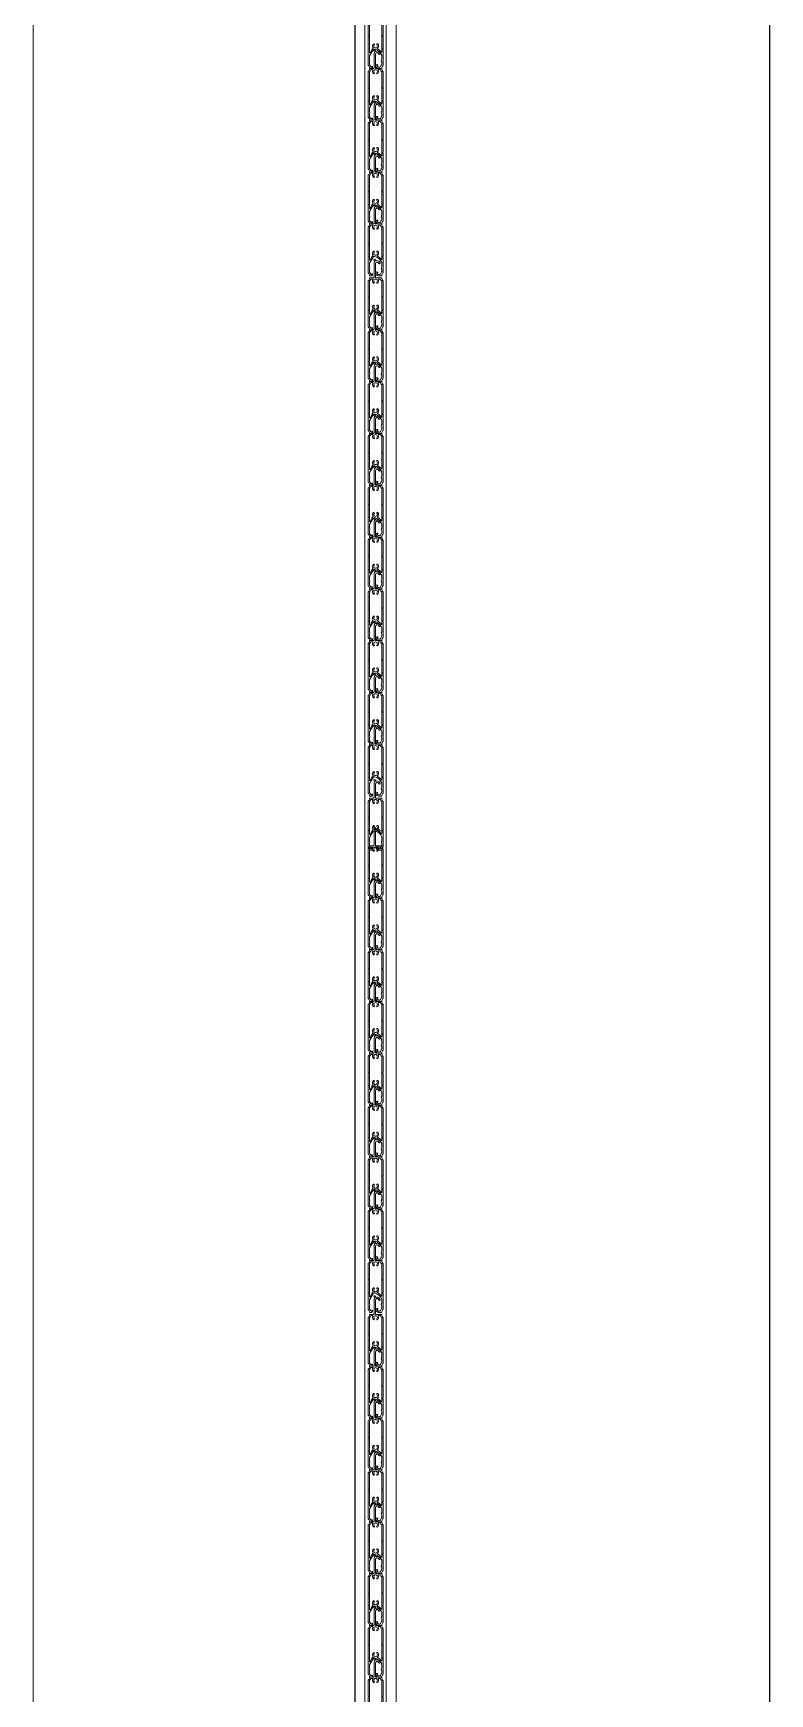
# Model space of a CAD drawing. Header units: millimetres. Extents: x -547695 to 905972, y -1055718 to 167349.
# Drawn here: x -528652 to -527942, y -939154 to -937552 of the extents above; entities that cross this region are included whole.
import ezdxf
from ezdxf.xclip import XClip

# ---------------------------------------------------------------- set-up
doc = ezdxf.new("R2010")
doc.units = ezdxf.units.MM
doc.header["$XCLIPFRAME"] = 0
doc.linetypes.add('CENTER', pattern=[50.8, 31.75, -6.35, 6.35, -6.35])
for name, color, linetype, lineweight in [('$0$A-DOOR', 142, 'Continuous', 9), ('$0$A-EQPM', 127, 'Continuous', 9), ('A-FINE', 255, 'Continuous', 25), ('A-GRID', 250, 'CENTER', 15), ('A-PATT', 252, 'Continuous', 9)]:
    doc.layers.add(name, color=color, linetype=linetype, lineweight=lineweight)

# ---------------------------------------------------------------- blocks, each defined once
blk = doc.blocks.new('3g3g')
at = {"layer": 'A-PATT'}
h = blk.add_hatch(dxfattribs=at)
h.set_pattern_fill('ANSI37', color=256, scale=10)
h.set_pattern_definition([(45, (-417346.407, 321578.19), (-22.4506403, 22.4506403), []), (135, (-417346.407, 321578.19), (-22.4506403, -22.4506403), [])])
h.paths.add_polyline_path([(-10, 150), (-60, 150), (-60, 18450), (-10, 18450)])
blk.add_lwpolyline([(-10, 150), (-60, 150), (-60, 18450), (-10, 18450)], close=True)
at = {"layer": 'A-PATT', "ltscale": 0.3}
blk.add_lwpolyline([(250, 0), (250, 18450)], dxfattribs=at)
blk = doc.blocks.new('$0$MTY')
for points in [[(626.1, -64799.9, -0.090196), (626.1, -64800.1), (626.1, -64804.1, 0.368278), (626.1, -64806.3), (626.1, -64808.5, -0.182607), (625.7, -64809.5, 0.096718), (624.9, -64811, -0.176758), (624.5, -64811.4), (623.2, -64811.4, -0.247641), (621.8, -64810.3, -0.460334), (622, -64809.8, 0.7323), (622.2, -64809.1, 0.638251), (620.4, -64810.4, 0.326604), (623.2, -64812.7), (625.8, -64812.7, 0.391294), (626.1, -64812.4, -0.198956), (627.3, -64810, 0.219541), (627.4, -64809.7), (627.4, -64794.6, -0.461538), (627.4, -64793.3), (627.4, -64782.1, -0.461538), (627.4, -64780.8), (627.4, -64765.7, 0.219541), (627.3, -64765.4, -0.198956), (626.1, -64763, 0.391294), (625.8, -64762.7), (620.4, -64762.7, -0.388859), (620.1, -64762.4), (620.1, -64748.9, -0.726905), (622.7, -64747.9), (623.5, -64748.9, 0.894046), (624.5, -64748.2), (623.6, -64747, 0.357314), (620.7, -64746.3, -0.31829), (620.4, -64746.3), (619.5, -64744.7, 0.333118), (619.2, -64744.6), (618.6, -64744.9, 0.4202), (618.5, -64745.2), (619.2, -64746.9, -0.283488), (619.3, -64747.3, 0.119039), (618.8, -64748.4), (618.8, -64761.9, -0.414214), (618, -64762.7), (614.7, -64762.7, 0.391294), (614.4, -64763, -0.198956), (613.2, -64765.4, 0.219541), (613, -64765.7), (613, -64780.8, -0.461538), (613, -64782.1), (613, -64793.3, -0.461538), (613, -64794.6), (613, -64809.7, 0.219541), (613.2, -64810, -0.198942), (614.4, -64812.4, 0.390366), (614.7, -64812.7), (616.5, -64812.7, 0.172119), (616.6, -64812.6), (617.3, -64811.9, 0.171024), (617.4, -64811.8), (617.4, -64811.2, 0.908513), (616.4, -64811.1, -0.468804), (615.6, -64811.2, 0.084333), (614.4, -64809.3, -0.199939), (614.3, -64809), (614.3, -64806.3, 0.368278), (614.3, -64804.1), (614.3, -64800.9, -0.132117), (614.4, -64800.6), (618, -64794.6, -0.289287), (619.2, -64794, -0.243866), (626.1, -64799.9)], [(614.3, -64797.4), (614.3, -64766.1, -0.196067), (614.4, -64765.8, 0.142518), (615.6, -64763.8), (617.5, -64763.8, -0.554704), (617.7, -64764.3, 0.323726), (618.2, -64767.7, 0.91687), (618.9, -64766.9, -2.282982), (621.5, -64766.9, 0.925267), (622.3, -64767.7, 0.32336), (622.8, -64764.3, -0.602267), (623, -64763.8), (624.9, -64763.8, 0.142518), (626.1, -64765.8, -0.196067), (626.1, -64766.1), (626.1, -64796.8, -0.734386), (625.6, -64796.9, 0.120007), (622, -64793.7, -0.641171), (622, -64793.4, 0.455001), (622.3, -64789, 0.842101), (621.5, -64789.9, -2.282982), (618.9, -64789.9, 0.880595), (618.2, -64789.1, 0.325978), (617.7, -64792.4, -0.340176), (617.6, -64793.3, 0.020475), (617, -64794), (614.9, -64797.6, -0.729569), (614.3, -64797.4)]]:
    blk.add_lwpolyline(points, format="xyb")
blk = doc.blocks.new('$0$CC 3200 - MC')
at = {"layer": '$0$A-DOOR'}
blk.add_lwpolyline([(-9.8, 81.9), (-9.8, -3400), (-30.2, -3400), (-30.2, 31.5), (-60.1, 81.9), (-69.6, 81.9), (-40, 31.5), (-40, -3400), (0, -3400), (0, 81.9), (-40, 81.9), (-40, -3400)], dxfattribs=at)
at = {"layer": '$0$A-EQPM', "linetype": 'Continuous', "xscale": -1}
for p in [(600.2, 64404.2), (600.2, 64354.2), (600.2, 64304.2), (600.2, 64254.2), (600.2, 64204.2), (600.2, 64152.2), (600.2, 64102.2), (600.2, 64052.2), (600.2, 64002.2), (600.2, 63952.2), (600.2, 63902.2), (600.2, 63852.2), (600.2, 63802.2), (600.2, 63752.2), (600.2, 63702.2), (600.2, 63650.2), (600.2, 63604.2), (600.2, 63554.2), (600.2, 63504.2), (600.2, 63454.2), (600.2, 63404.2), (600.2, 63354.2), (600.2, 63304.2), (600.2, 63254.2), (600.2, 63204.2), (600.2, 63152.2), (600.2, 63102.2), (600.2, 63052.2), (600.2, 63002.2), (600.2, 62952.2), (600.2, 62902.2), (600.2, 62852.2), (600.2, 62802.2)]:
    blk.add_blockref('$0$MTY', p, dxfattribs=at)

msp = doc.modelspace()

# ---------------------------------------------------------------- linework, layer by layer
at = {"layer": 'A-FINE'}
msp.add_lwpolyline([(-527941.9, -940677.6), (-527941.9, -935177.6), (-528341.9, -935177.6), (-528341.9, -940677.6)], close=True, dxfattribs=at)
at = {"layer": 'A-GRID', "ltscale": 50}
msp.add_lwpolyline([(-528341.9, -944320.9), (-528341.9, -931942.5)], dxfattribs=at)
at = {"layer": 'A-PATT'}
msp.add_lwpolyline([(-528651.9, -937177.6), (-528651.9, -940477.6), (-528591.9, -940477.6)], dxfattribs=at)

# ---------------------------------------------------------------- block references
at = {"layer": '$0$A-DOOR', "xscale": -1}
msp.add_blockref('$0$CC 3200 - MC', (-528341.9, -937177.6), dxfattribs=at)
at = {"layer": 'A-GRID', "ltscale": 0.3}
ref = msp.add_blockref('3g3g', (-528591.9, -940677.6), dxfattribs=at)
XClip(ref).set_block_clipping_path([(-60.999995864, 3549.9954430482), (249.999999847, 7050)])

doc.saveas('drawing.dxf')
